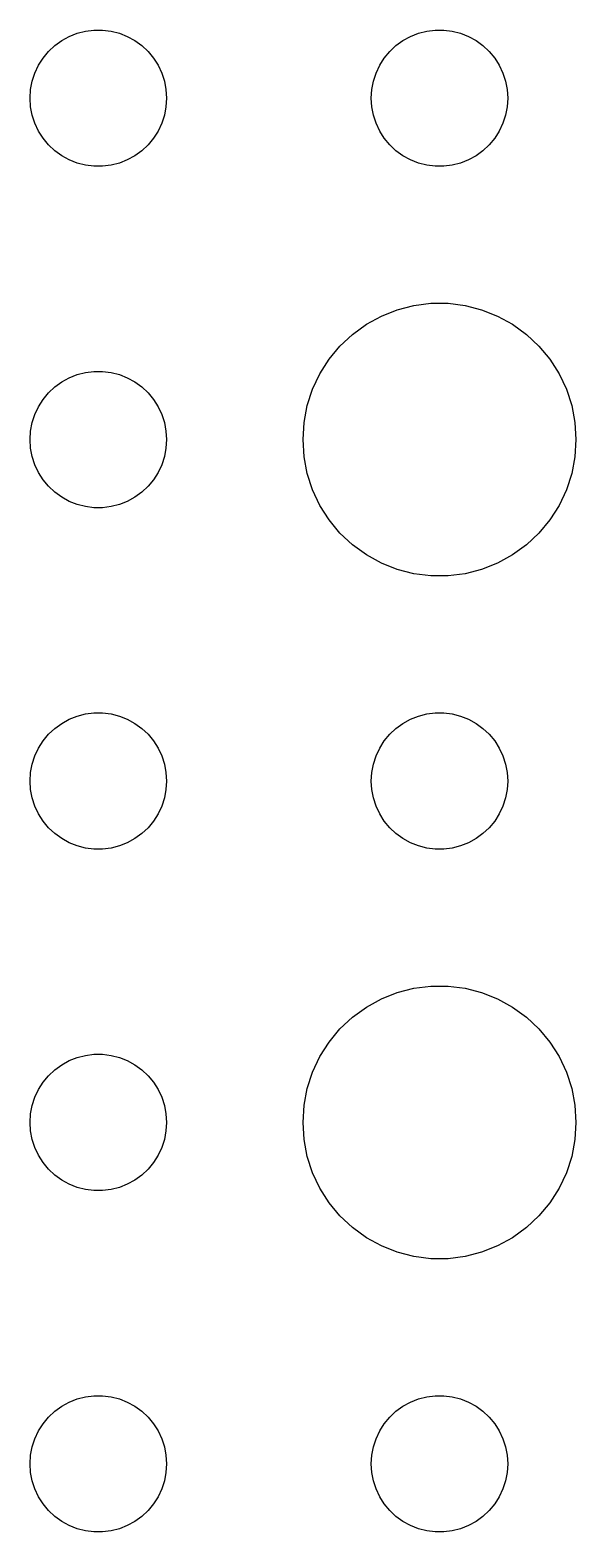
# Model space of a CAD drawing. Header units: metres. Extents: x -142 to 142, y -142 to 142.
# Drawn here: x 36 to 48, y -69 to -36 of the extents above; entities that cross this region are included whole.
import ezdxf

# ---------------------------------------------------------------- set-up
doc = ezdxf.new("R2010")
doc.units = ezdxf.units.M

msp = doc.modelspace()

# ---------------------------------------------------------------- linework, layer by layer
for p, q in [((36.5439, -36.3442), (36.6963, -36.2335)), ((36.6963, -36.2335), (36.8613, -36.1428)), ((36.8613, -36.1428), (37.0365, -36.0734)), ((37.0365, -36.0734), (37.2189, -36.0266)), ((37.2189, -36.0266), (37.4058, -36.003)), ((37.4058, -36.003), (37.5942, -36.003)), ((37.5942, -36.003), (37.7811, -36.0266)), ((37.7811, -36.0266), (37.9635, -36.0734)), ((37.9635, -36.0734), (38.1387, -36.1428)), ((38.1387, -36.1428), (38.3037, -36.2335)), ((38.3037, -36.2335), (38.4561, -36.3442)), ((44.0439, -36.3442), (44.1963, -36.2335)), ((44.1963, -36.2335), (44.3613, -36.1428)), ((44.3613, -36.1428), (44.5365, -36.0734)), ((44.5365, -36.0734), (44.7189, -36.0266)), ((44.7189, -36.0266), (44.9058, -36.003)), ((44.9058, -36.003), (45.0942, -36.003)), ((45.0942, -36.003), (45.2811, -36.0266)), ((45.2811, -36.0266), (45.4635, -36.0734)), ((45.4635, -36.0734), (45.6387, -36.1428)), ((45.6387, -36.1428), (45.8037, -36.2335)), ((45.8037, -36.2335), (45.9561, -36.3442)), ((36.1855, -36.7774), (36.2865, -36.6183)), ((36.2865, -36.6183), (36.4065, -36.4732)), ((36.4065, -36.4732), (36.5439, -36.3442)), ((38.4561, -36.3442), (38.5934, -36.4732)), ((38.5934, -36.4732), (38.7135, -36.6183)), ((38.7135, -36.6183), (38.8145, -36.7774)), ((43.6855, -36.7774), (43.7865, -36.6183)), ((43.7865, -36.6183), (43.9065, -36.4732)), ((43.9065, -36.4732), (44.0439, -36.3442)), ((45.9561, -36.3442), (46.0934, -36.4732)), ((46.0934, -36.4732), (46.2135, -36.6183)), ((46.2135, -36.6183), (46.3145, -36.7774)), ((36.0471, -37.127), (36.1053, -36.9478)), ((36.1053, -36.9478), (36.1855, -36.7774)), ((38.8145, -36.7774), (38.8947, -36.9478)), ((38.8947, -36.9478), (38.9529, -37.127)), ((43.5471, -37.127), (43.6053, -36.9478)), ((43.6053, -36.9478), (43.6855, -36.7774)), ((46.3145, -36.7774), (46.3947, -36.9478)), ((46.3947, -36.9478), (46.4529, -37.127)), ((36.0118, -37.312), (36.0471, -37.127)), ((38.9529, -37.127), (38.9882, -37.312)), ((43.5118, -37.312), (43.5471, -37.127)), ((46.4529, -37.127), (46.4882, -37.312)), ((36, -37.5), (36.0118, -37.312)), ((36.0118, -37.688), (36, -37.5)), ((38.9882, -37.312), (39, -37.5)), ((39, -37.5), (38.9882, -37.688)), ((43.5, -37.5), (43.5118, -37.312)), ((43.5118, -37.688), (43.5, -37.5)), ((46.4882, -37.312), (46.5, -37.5)), ((46.5, -37.5), (46.4882, -37.688)), ((36.0471, -37.873), (36.0118, -37.688)), ((36.1053, -38.0522), (36.0471, -37.873)), ((38.9529, -37.873), (38.8947, -38.0522)), ((38.9882, -37.688), (38.9529, -37.873)), ((43.5471, -37.873), (43.5118, -37.688)), ((43.6053, -38.0522), (43.5471, -37.873)), ((46.4529, -37.873), (46.3947, -38.0522)), ((46.4882, -37.688), (46.4529, -37.873)), ((36.1855, -38.2226), (36.1053, -38.0522)), ((36.2865, -38.3817), (36.1855, -38.2226)), ((38.8145, -38.2226), (38.7135, -38.3817)), ((38.8947, -38.0522), (38.8145, -38.2226)), ((43.6855, -38.2226), (43.6053, -38.0522)), ((43.7865, -38.3817), (43.6855, -38.2226)), ((46.3145, -38.2226), (46.2135, -38.3817)), ((46.3947, -38.0522), (46.3145, -38.2226)), ((36.4065, -38.5268), (36.2865, -38.3817)), ((36.5439, -38.6558), (36.4065, -38.5268)), ((38.5934, -38.5268), (38.4561, -38.6558)), ((38.7135, -38.3817), (38.5934, -38.5268)), ((43.9065, -38.5268), (43.7865, -38.3817)), ((44.0439, -38.6558), (43.9065, -38.5268)), ((46.0934, -38.5268), (45.9561, -38.6558)), ((46.2135, -38.3817), (46.0934, -38.5268)), ((36.6963, -38.7665), (36.5439, -38.6558)), ((36.8613, -38.8572), (36.6963, -38.7665)), ((37.0365, -38.9266), (36.8613, -38.8572)), ((37.2189, -38.9734), (37.0365, -38.9266)), ((37.9635, -38.9266), (37.7811, -38.9734)), ((38.1387, -38.8572), (37.9635, -38.9266)), ((38.3037, -38.7665), (38.1387, -38.8572)), ((38.4561, -38.6558), (38.3037, -38.7665)), ((44.1963, -38.7665), (44.0439, -38.6558)), ((44.3613, -38.8572), (44.1963, -38.7665)), ((44.5365, -38.9266), (44.3613, -38.8572)), ((44.7189, -38.9734), (44.5365, -38.9266)), ((45.4635, -38.9266), (45.2811, -38.9734)), ((45.6387, -38.8572), (45.4635, -38.9266)), ((45.8037, -38.7665), (45.6387, -38.8572)), ((45.9561, -38.6558), (45.8037, -38.7665)), ((37.4058, -38.997), (37.2189, -38.9734)), ((37.5942, -38.997), (37.4058, -38.997)), ((37.7811, -38.9734), (37.5942, -38.997)), ((44.9058, -38.997), (44.7189, -38.9734)), ((45.0942, -38.997), (44.9058, -38.997)), ((45.2811, -38.9734), (45.0942, -38.997)), ((43.7227, -42.2855), (44.0729, -42.1468)), ((44.0729, -42.1468), (44.4379, -42.0531)), ((44.4379, -42.0531), (44.8116, -42.0059)), ((44.8116, -42.0059), (45.1884, -42.0059)), ((45.1884, -42.0059), (45.5621, -42.0531)), ((45.5621, -42.0531), (45.927, -42.1468)), ((45.927, -42.1468), (46.2773, -42.2855)), ((43.0877, -42.6885), (43.3925, -42.467)), ((43.3925, -42.467), (43.7227, -42.2855)), ((46.2773, -42.2855), (46.6075, -42.467)), ((46.6075, -42.467), (46.9123, -42.6885)), ((42.8131, -42.9464), (43.0877, -42.6885)), ((46.9123, -42.6885), (47.1869, -42.9464)), ((42.5729, -43.2366), (42.8131, -42.9464)), ((47.1869, -42.9464), (47.427, -43.2366)), ((37.0365, -43.5734), (37.2189, -43.5266)), ((37.2189, -43.5266), (37.4058, -43.503)), ((37.4058, -43.503), (37.5942, -43.503)), ((37.5942, -43.503), (37.7811, -43.5266)), ((37.7811, -43.5266), (37.9635, -43.5734)), ((42.3711, -43.5547), (42.5729, -43.2366)), ((47.427, -43.2366), (47.6289, -43.5547)), ((36.4065, -43.9732), (36.5439, -43.8442)), ((36.5439, -43.8442), (36.6963, -43.7335)), ((36.6963, -43.7335), (36.8613, -43.6428)), ((36.8613, -43.6428), (37.0365, -43.5734)), ((37.9635, -43.5734), (38.1387, -43.6428)), ((38.1387, -43.6428), (38.3037, -43.7335)), ((38.3037, -43.7335), (38.4561, -43.8442)), ((38.4561, -43.8442), (38.5934, -43.9732)), ((42.2107, -43.8956), (42.3711, -43.5547)), ((47.6289, -43.5547), (47.7893, -43.8956)), ((36.1855, -44.2774), (36.2865, -44.1183)), ((36.2865, -44.1183), (36.4065, -43.9732)), ((38.5934, -43.9732), (38.7135, -44.1183)), ((38.7135, -44.1183), (38.8145, -44.2774)), ((42.0942, -44.2539), (42.2107, -43.8956)), ((47.7893, -43.8956), (47.9057, -44.2539)), ((36.0471, -44.627), (36.1053, -44.4478)), ((36.1053, -44.4478), (36.1855, -44.2774)), ((38.8145, -44.2774), (38.8947, -44.4478)), ((38.8947, -44.4478), (38.9529, -44.627)), ((42.0237, -44.624), (42.0942, -44.2539)), ((47.9057, -44.2539), (47.9763, -44.624)), ((36, -45), (36.0118, -44.812)), ((36.0118, -44.812), (36.0471, -44.627)), ((38.9529, -44.627), (38.9882, -44.812)), ((38.9882, -44.812), (39, -45)), ((42, -45), (42.0237, -44.624)), ((47.9763, -44.624), (48, -45)), ((36.0118, -45.188), (36, -45)), ((36.0471, -45.373), (36.0118, -45.188)), ((38.9882, -45.188), (38.9529, -45.373)), ((39, -45), (38.9882, -45.188)), ((42.0237, -45.376), (42, -45)), ((48, -45), (47.9763, -45.376)), ((36.1053, -45.5522), (36.0471, -45.373)), ((38.9529, -45.373), (38.8947, -45.5522)), ((42.0942, -45.7461), (42.0237, -45.376)), ((47.9763, -45.376), (47.9057, -45.7461)), ((36.1855, -45.7226), (36.1053, -45.5522)), ((36.2865, -45.8817), (36.1855, -45.7226)), ((38.8145, -45.7226), (38.7135, -45.8817)), ((38.8947, -45.5522), (38.8145, -45.7226)), ((42.2107, -46.1044), (42.0942, -45.7461)), ((47.9057, -45.7461), (47.7893, -46.1044)), ((36.4065, -46.0268), (36.2865, -45.8817)), ((36.5439, -46.1558), (36.4065, -46.0268)), ((36.6963, -46.2665), (36.5439, -46.1558)), ((38.4561, -46.1558), (38.3037, -46.2665)), ((38.5934, -46.0268), (38.4561, -46.1558)), ((38.7135, -45.8817), (38.5934, -46.0268)), ((42.3711, -46.4453), (42.2107, -46.1044)), ((47.7893, -46.1044), (47.6289, -46.4453)), ((36.8613, -46.3572), (36.6963, -46.2665)), ((37.0365, -46.4266), (36.8613, -46.3572)), ((37.2189, -46.4734), (37.0365, -46.4266)), ((37.4058, -46.497), (37.2189, -46.4734)), ((37.5942, -46.497), (37.4058, -46.497)), ((37.7811, -46.4734), (37.5942, -46.497)), ((37.9635, -46.4266), (37.7811, -46.4734)), ((38.1387, -46.3572), (37.9635, -46.4266)), ((38.3037, -46.2665), (38.1387, -46.3572)), ((42.5729, -46.7634), (42.3711, -46.4453)), ((47.6289, -46.4453), (47.427, -46.7634)), ((42.8131, -47.0536), (42.5729, -46.7634)), ((47.427, -46.7634), (47.1869, -47.0536)), ((43.0877, -47.3115), (42.8131, -47.0536)), ((47.1869, -47.0536), (46.9123, -47.3115)), ((43.3925, -47.533), (43.0877, -47.3115)), ((46.9123, -47.3115), (46.6075, -47.533)), ((43.7227, -47.7145), (43.3925, -47.533)), ((44.0729, -47.8532), (43.7227, -47.7145)), ((46.2773, -47.7145), (45.927, -47.8532)), ((46.6075, -47.533), (46.2773, -47.7145)), ((44.4379, -47.9469), (44.0729, -47.8532)), ((44.8116, -47.9941), (44.4379, -47.9469)), ((45.1884, -47.9941), (44.8116, -47.9941)), ((45.5621, -47.9469), (45.1884, -47.9941)), ((45.927, -47.8532), (45.5621, -47.9469)), ((36.8613, -51.1428), (37.0365, -51.0734)), ((37.0365, -51.0734), (37.2189, -51.0266)), ((37.2189, -51.0266), (37.4058, -51.003)), ((37.4058, -51.003), (37.5942, -51.003)), ((37.5942, -51.003), (37.7811, -51.0266)), ((37.7811, -51.0266), (37.9635, -51.0734)), ((37.9635, -51.0734), (38.1387, -51.1428)), ((44.3613, -51.1428), (44.5365, -51.0734)), ((44.5365, -51.0734), (44.7189, -51.0266)), ((44.7189, -51.0266), (44.9058, -51.003)), ((44.9058, -51.003), (45.0942, -51.003)), ((45.0942, -51.003), (45.2811, -51.0266)), ((45.2811, -51.0266), (45.4635, -51.0734)), ((45.4635, -51.0734), (45.6387, -51.1428)), ((36.4065, -51.4732), (36.5439, -51.3442)), ((36.5439, -51.3442), (36.6963, -51.2335)), ((36.6963, -51.2335), (36.8613, -51.1428)), ((38.1387, -51.1428), (38.3037, -51.2335)), ((38.3037, -51.2335), (38.4561, -51.3442)), ((38.4561, -51.3442), (38.5934, -51.4732)), ((43.9065, -51.4732), (44.0439, -51.3442)), ((44.0439, -51.3442), (44.1963, -51.2335)), ((44.1963, -51.2335), (44.3613, -51.1428)), ((45.6387, -51.1428), (45.8037, -51.2335)), ((45.8037, -51.2335), (45.9561, -51.3442)), ((45.9561, -51.3442), (46.0934, -51.4732)), ((36.1053, -51.9478), (36.1855, -51.7774)), ((36.1855, -51.7774), (36.2865, -51.6183)), ((36.2865, -51.6183), (36.4065, -51.4732)), ((38.5934, -51.4732), (38.7135, -51.6183)), ((38.7135, -51.6183), (38.8145, -51.7774)), ((38.8145, -51.7774), (38.8947, -51.9478)), ((43.6053, -51.9478), (43.6855, -51.7774)), ((43.6855, -51.7774), (43.7865, -51.6183)), ((43.7865, -51.6183), (43.9065, -51.4732)), ((46.0934, -51.4732), (46.2135, -51.6183)), ((46.2135, -51.6183), (46.3145, -51.7774)), ((46.3145, -51.7774), (46.3947, -51.9478)), ((36.0118, -52.312), (36.0471, -52.127)), ((36.0471, -52.127), (36.1053, -51.9478)), ((38.8947, -51.9478), (38.9529, -52.127)), ((38.9529, -52.127), (38.9882, -52.312)), ((43.5118, -52.312), (43.5471, -52.127)), ((43.5471, -52.127), (43.6053, -51.9478)), ((46.3947, -51.9478), (46.4529, -52.127)), ((46.4529, -52.127), (46.4882, -52.312)), ((36, -52.5), (36.0118, -52.312)), ((38.9882, -52.312), (39, -52.5)), ((43.5, -52.5), (43.5118, -52.312)), ((46.4882, -52.312), (46.5, -52.5)), ((36.0118, -52.688), (36, -52.5)), ((36.0471, -52.873), (36.0118, -52.688)), ((38.9882, -52.688), (38.9529, -52.873)), ((39, -52.5), (38.9882, -52.688)), ((43.5118, -52.688), (43.5, -52.5)), ((43.5471, -52.873), (43.5118, -52.688)), ((46.4882, -52.688), (46.4529, -52.873)), ((46.5, -52.5), (46.4882, -52.688)), ((36.1053, -53.0522), (36.0471, -52.873)), ((36.1855, -53.2226), (36.1053, -53.0522)), ((38.8947, -53.0522), (38.8145, -53.2226)), ((38.9529, -52.873), (38.8947, -53.0522)), ((43.6053, -53.0522), (43.5471, -52.873)), ((43.6855, -53.2226), (43.6053, -53.0522)), ((46.3947, -53.0522), (46.3145, -53.2226)), ((46.4529, -52.873), (46.3947, -53.0522)), ((36.2865, -53.3817), (36.1855, -53.2226)), ((36.4065, -53.5268), (36.2865, -53.3817)), ((38.7135, -53.3817), (38.5934, -53.5268)), ((38.8145, -53.2226), (38.7135, -53.3817)), ((43.7865, -53.3817), (43.6855, -53.2226)), ((43.9065, -53.5268), (43.7865, -53.3817)), ((46.2135, -53.3817), (46.0934, -53.5268)), ((46.3145, -53.2226), (46.2135, -53.3817)), ((36.5439, -53.6558), (36.4065, -53.5268)), ((36.6963, -53.7665), (36.5439, -53.6558)), ((36.8613, -53.8572), (36.6963, -53.7665)), ((38.3037, -53.7665), (38.1387, -53.8572)), ((38.4561, -53.6558), (38.3037, -53.7665)), ((38.5934, -53.5268), (38.4561, -53.6558)), ((44.0439, -53.6558), (43.9065, -53.5268)), ((44.1963, -53.7665), (44.0439, -53.6558)), ((44.3613, -53.8572), (44.1963, -53.7665)), ((45.8037, -53.7665), (45.6387, -53.8572)), ((45.9561, -53.6558), (45.8037, -53.7665)), ((46.0934, -53.5268), (45.9561, -53.6558)), ((37.0365, -53.9266), (36.8613, -53.8572)), ((37.2189, -53.9734), (37.0365, -53.9266)), ((37.4058, -53.997), (37.2189, -53.9734)), ((37.5942, -53.997), (37.4058, -53.997)), ((37.7811, -53.9734), (37.5942, -53.997)), ((37.9635, -53.9266), (37.7811, -53.9734)), ((38.1387, -53.8572), (37.9635, -53.9266)), ((44.5365, -53.9266), (44.3613, -53.8572)), ((44.7189, -53.9734), (44.5365, -53.9266)), ((44.9058, -53.997), (44.7189, -53.9734)), ((45.0942, -53.997), (44.9058, -53.997)), ((45.2811, -53.9734), (45.0942, -53.997)), ((45.4635, -53.9266), (45.2811, -53.9734)), ((45.6387, -53.8572), (45.4635, -53.9266)), ((44.0729, -57.1468), (44.4379, -57.0531)), ((44.4379, -57.0531), (44.8116, -57.0059)), ((44.8116, -57.0059), (45.1884, -57.0059)), ((45.1884, -57.0059), (45.5621, -57.0531)), ((45.5621, -57.0531), (45.927, -57.1468)), ((43.3925, -57.467), (43.7227, -57.2855)), ((43.7227, -57.2855), (44.0729, -57.1468)), ((45.927, -57.1468), (46.2773, -57.2855)), ((46.2773, -57.2855), (46.6075, -57.467)), ((42.8131, -57.9464), (43.0877, -57.6885)), ((43.0877, -57.6885), (43.3925, -57.467)), ((46.6075, -57.467), (46.9123, -57.6885)), ((46.9123, -57.6885), (47.1869, -57.9464)), ((42.5729, -58.2366), (42.8131, -57.9464)), ((47.1869, -57.9464), (47.427, -58.2366)), ((42.3711, -58.5547), (42.5729, -58.2366)), ((47.427, -58.2366), (47.6289, -58.5547)), ((36.6963, -58.7335), (36.8613, -58.6428)), ((36.8613, -58.6428), (37.0365, -58.5734)), ((37.0365, -58.5734), (37.2189, -58.5266)), ((37.2189, -58.5266), (37.4058, -58.503)), ((37.4058, -58.503), (37.5942, -58.503)), ((37.5942, -58.503), (37.7811, -58.5266)), ((37.7811, -58.5266), (37.9635, -58.5734)), ((37.9635, -58.5734), (38.1387, -58.6428)), ((38.1387, -58.6428), (38.3037, -58.7335)), ((42.2107, -58.8956), (42.3711, -58.5547)), ((47.6289, -58.5547), (47.7893, -58.8956)), ((36.2865, -59.1183), (36.4065, -58.9732)), ((36.4065, -58.9732), (36.5439, -58.8442)), ((36.5439, -58.8442), (36.6963, -58.7335)), ((38.3037, -58.7335), (38.4561, -58.8442)), ((38.4561, -58.8442), (38.5934, -58.9732)), ((38.5934, -58.9732), (38.7135, -59.1183)), ((42.0942, -59.2539), (42.2107, -58.8956)), ((47.7893, -58.8956), (47.9057, -59.2539)), ((36.1053, -59.4478), (36.1855, -59.2774)), ((36.1855, -59.2774), (36.2865, -59.1183)), ((38.7135, -59.1183), (38.8145, -59.2774)), ((38.8145, -59.2774), (38.8947, -59.4478)), ((42.0237, -59.624), (42.0942, -59.2539)), ((47.9057, -59.2539), (47.9763, -59.624)), ((36.0118, -59.812), (36.0471, -59.627)), ((36.0471, -59.627), (36.1053, -59.4478)), ((38.8947, -59.4478), (38.9529, -59.627)), ((38.9529, -59.627), (38.9882, -59.812)), ((42, -60), (42.0237, -59.624)), ((47.9763, -59.624), (48, -60)), ((36, -60), (36.0118, -59.812)), ((36.0118, -60.188), (36, -60)), ((38.9882, -59.812), (39, -60)), ((39, -60), (38.9882, -60.188)), ((42.0237, -60.376), (42, -60)), ((48, -60), (47.9763, -60.376)), ((36.0471, -60.373), (36.0118, -60.188)), ((36.1053, -60.5522), (36.0471, -60.373)), ((38.9529, -60.373), (38.8947, -60.5522)), ((38.9882, -60.188), (38.9529, -60.373)), ((42.0942, -60.7461), (42.0237, -60.376)), ((47.9763, -60.376), (47.9057, -60.7461)), ((36.1855, -60.7226), (36.1053, -60.5522)), ((38.8947, -60.5522), (38.8145, -60.7226)), ((36.2865, -60.8817), (36.1855, -60.7226)), ((36.4065, -61.0268), (36.2865, -60.8817)), ((36.5439, -61.1558), (36.4065, -61.0268)), ((38.5934, -61.0268), (38.4561, -61.1558)), ((38.7135, -60.8817), (38.5934, -61.0268)), ((38.8145, -60.7226), (38.7135, -60.8817)), ((42.2107, -61.1044), (42.0942, -60.7461)), ((47.9057, -60.7461), (47.7893, -61.1044)), ((36.6963, -61.2665), (36.5439, -61.1558)), ((36.8613, -61.3572), (36.6963, -61.2665)), ((37.0365, -61.4266), (36.8613, -61.3572)), ((38.1387, -61.3572), (37.9635, -61.4266)), ((38.3037, -61.2665), (38.1387, -61.3572)), ((38.4561, -61.1558), (38.3037, -61.2665)), ((42.3711, -61.4453), (42.2107, -61.1044)), ((47.7893, -61.1044), (47.6289, -61.4453)), ((37.2189, -61.4734), (37.0365, -61.4266)), ((37.4058, -61.497), (37.2189, -61.4734)), ((37.5942, -61.497), (37.4058, -61.497)), ((37.7811, -61.4734), (37.5942, -61.497)), ((37.9635, -61.4266), (37.7811, -61.4734)), ((42.5729, -61.7634), (42.3711, -61.4453)), ((47.6289, -61.4453), (47.427, -61.7634)), ((42.8131, -62.0536), (42.5729, -61.7634)), ((47.427, -61.7634), (47.1869, -62.0536)), ((43.0877, -62.3115), (42.8131, -62.0536)), ((43.3925, -62.533), (43.0877, -62.3115)), ((46.9123, -62.3115), (46.6075, -62.533)), ((47.1869, -62.0536), (46.9123, -62.3115)), ((43.7227, -62.7145), (43.3925, -62.533)), ((46.6075, -62.533), (46.2773, -62.7145)), ((44.0729, -62.8532), (43.7227, -62.7145)), ((44.4379, -62.9469), (44.0729, -62.8532)), ((44.8116, -62.9941), (44.4379, -62.9469)), ((45.1884, -62.9941), (44.8116, -62.9941)), ((45.5621, -62.9469), (45.1884, -62.9941)), ((45.927, -62.8532), (45.5621, -62.9469)), ((46.2773, -62.7145), (45.927, -62.8532)), ((36.5439, -66.3442), (36.6963, -66.2335)), ((36.6963, -66.2335), (36.8613, -66.1428)), ((36.8613, -66.1428), (37.0365, -66.0734)), ((37.0365, -66.0734), (37.2189, -66.0266)), ((37.2189, -66.0266), (37.4058, -66.003)), ((37.4058, -66.003), (37.5942, -66.003)), ((37.5942, -66.003), (37.7811, -66.0266)), ((37.7811, -66.0266), (37.9635, -66.0734)), ((37.9635, -66.0734), (38.1387, -66.1428)), ((38.1387, -66.1428), (38.3037, -66.2335)), ((38.3037, -66.2335), (38.4561, -66.3442)), ((44.0439, -66.3442), (44.1963, -66.2335)), ((44.1963, -66.2335), (44.3613, -66.1428)), ((44.3613, -66.1428), (44.5365, -66.0734)), ((44.5365, -66.0734), (44.7189, -66.0266)), ((44.7189, -66.0266), (44.9058, -66.003)), ((44.9058, -66.003), (45.0942, -66.003)), ((45.0942, -66.003), (45.2811, -66.0266)), ((45.2811, -66.0266), (45.4635, -66.0734)), ((45.4635, -66.0734), (45.6387, -66.1428)), ((45.6387, -66.1428), (45.8037, -66.2335)), ((45.8037, -66.2335), (45.9561, -66.3442)), ((36.1855, -66.7774), (36.2865, -66.6183)), ((36.2865, -66.6183), (36.4065, -66.4732)), ((36.4065, -66.4732), (36.5439, -66.3442)), ((38.4561, -66.3442), (38.5934, -66.4732)), ((38.5934, -66.4732), (38.7135, -66.6183)), ((38.7135, -66.6183), (38.8145, -66.7774)), ((43.6855, -66.7774), (43.7865, -66.6183)), ((43.7865, -66.6183), (43.9065, -66.4732)), ((43.9065, -66.4732), (44.0439, -66.3442)), ((45.9561, -66.3442), (46.0934, -66.4732)), ((46.0934, -66.4732), (46.2135, -66.6183)), ((46.2135, -66.6183), (46.3145, -66.7774)), ((36.0471, -67.127), (36.1053, -66.9478)), ((36.1053, -66.9478), (36.1855, -66.7774)), ((38.8145, -66.7774), (38.8947, -66.9478)), ((38.8947, -66.9478), (38.9529, -67.127)), ((43.5471, -67.127), (43.6053, -66.9478)), ((43.6053, -66.9478), (43.6855, -66.7774)), ((46.3145, -66.7774), (46.3947, -66.9478)), ((46.3947, -66.9478), (46.4529, -67.127)), ((36.0118, -67.312), (36.0471, -67.127)), ((38.9529, -67.127), (38.9882, -67.312)), ((43.5118, -67.312), (43.5471, -67.127)), ((46.4529, -67.127), (46.4882, -67.312)), ((36, -67.5), (36.0118, -67.312)), ((36.0118, -67.688), (36, -67.5)), ((38.9882, -67.312), (39, -67.5)), ((39, -67.5), (38.9882, -67.688)), ((43.5, -67.5), (43.5118, -67.312)), ((43.5118, -67.688), (43.5, -67.5)), ((46.4882, -67.312), (46.5, -67.5)), ((46.5, -67.5), (46.4882, -67.688)), ((36.0471, -67.873), (36.0118, -67.688)), ((36.1053, -68.0522), (36.0471, -67.873)), ((38.9529, -67.873), (38.8947, -68.0522)), ((38.9882, -67.688), (38.9529, -67.873)), ((43.5471, -67.873), (43.5118, -67.688)), ((43.6053, -68.0522), (43.5471, -67.873)), ((46.4529, -67.873), (46.3947, -68.0522)), ((46.4882, -67.688), (46.4529, -67.873)), ((36.1855, -68.2226), (36.1053, -68.0522)), ((36.2865, -68.3817), (36.1855, -68.2226)), ((38.8145, -68.2226), (38.7135, -68.3817)), ((38.8947, -68.0522), (38.8145, -68.2226)), ((43.6855, -68.2226), (43.6053, -68.0522)), ((43.7865, -68.3817), (43.6855, -68.2226)), ((46.3145, -68.2226), (46.2135, -68.3817)), ((46.3947, -68.0522), (46.3145, -68.2226)), ((36.4065, -68.5268), (36.2865, -68.3817)), ((36.5439, -68.6558), (36.4065, -68.5268)), ((38.5934, -68.5268), (38.4561, -68.6558)), ((38.7135, -68.3817), (38.5934, -68.5268)), ((43.9065, -68.5268), (43.7865, -68.3817)), ((44.0439, -68.6558), (43.9065, -68.5268)), ((46.0934, -68.5268), (45.9561, -68.6558)), ((46.2135, -68.3817), (46.0934, -68.5268)), ((36.6963, -68.7665), (36.5439, -68.6558)), ((36.8613, -68.8572), (36.6963, -68.7665)), ((37.0365, -68.9266), (36.8613, -68.8572)), ((37.2189, -68.9734), (37.0365, -68.9266)), ((37.9635, -68.9266), (37.7811, -68.9734)), ((38.1387, -68.8572), (37.9635, -68.9266)), ((38.3037, -68.7665), (38.1387, -68.8572)), ((38.4561, -68.6558), (38.3037, -68.7665)), ((44.1963, -68.7665), (44.0439, -68.6558)), ((44.3613, -68.8572), (44.1963, -68.7665)), ((44.5365, -68.9266), (44.3613, -68.8572)), ((44.7189, -68.9734), (44.5365, -68.9266)), ((45.4635, -68.9266), (45.2811, -68.9734)), ((45.6387, -68.8572), (45.4635, -68.9266)), ((45.8037, -68.7665), (45.6387, -68.8572)), ((45.9561, -68.6558), (45.8037, -68.7665)), ((37.4058, -68.997), (37.2189, -68.9734)), ((37.5942, -68.997), (37.4058, -68.997)), ((37.7811, -68.9734), (37.5942, -68.997)), ((44.9058, -68.997), (44.7189, -68.9734)), ((45.0942, -68.997), (44.9058, -68.997)), ((45.2811, -68.9734), (45.0942, -68.997))]:
    msp.add_line(p, q)

doc.saveas('drawing.dxf')
